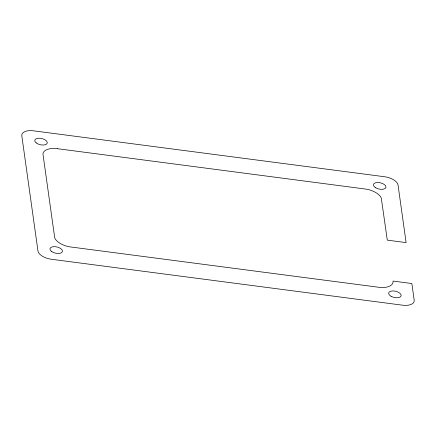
<?xml version="1.0" encoding="UTF-8"?>
<svg xmlns="http://www.w3.org/2000/svg" width="436" height="436" viewBox="0 0 436 436"><rect width="100%" height="100%" fill="white"/><g stroke="black" fill="none" stroke-linecap="round" stroke-linejoin="round"><path stroke-width="0.65" d="M57.372 148.681L55.432 148.496A16.028 8.017 12.9 0 0 42.941 153.913L54.707 237.833A16.028 8.017 12.9 0 0 69.22 246.781L380.568 287.504A16.028 8.017 12.9 0 0 393.059 282.087L393.043 281.067L411.851 283.531L414.184 300.153A12.818 6.409 12.9 0 1 402.581 305.189L51.432 259.262A12.818 6.409 12.9 0 1 37.954 250.945L21.816 135.847A12.818 6.409 12.9 0 1 33.419 130.811L384.568 176.738A12.818 6.409 12.9 0 1 398.046 185.055L406.112 242.607L387.304 240.143L381.293 198.167A16.028 8.017 12.9 0 0 366.78 189.219L57.372 148.681M391.038 296.273A6.409 3.205 12.9 0 0 401.136 295.87A6.409 3.205 12.9 0 0 392.558 290.932A6.409 3.205 12.9 0 0 391.038 296.273M51.328 251.294A6.409 3.205 12.9 0 0 62.081 252.215A6.409 3.205 12.9 0 0 55.203 246.667A6.409 3.205 12.9 0 0 51.328 251.294M36.215 142.926A6.409 3.205 12.9 0 0 46.935 143.738A6.409 3.205 12.9 0 0 39.899 138.228A6.409 3.205 12.9 0 0 36.215 142.926M375.827 187.845A6.409 3.205 12.9 0 0 385.925 187.442A6.409 3.205 12.9 0 0 377.347 182.499A6.409 3.205 12.9 0 0 375.827 187.845"/></g></svg>
